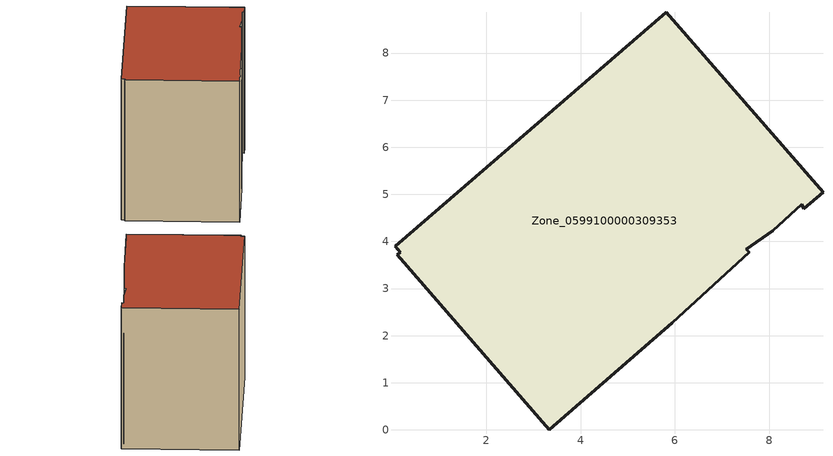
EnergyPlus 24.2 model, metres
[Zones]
Zone_0599100000309353
 floor ground (C_G): 8.08,4.23 7.52,3.84 7.58,3.77 5.95,2.27 3.34,0 0.11,3.71 0.18,3.77 0.07,3.9 5.82,8.87 9.15,5.05 8.74,4.7 8.69,4.79 z0
 wall outside (C_F): 9.15,5.05 5.82,8.87 0.07,3.9 0.18,3.77 0.11,3.71 3.34,0 5.95,2.27 7.58,3.77 7.52,3.84 8.08,4.23 8.69,4.79 8.74,4.7 9.15,5.05 z0:6.63
 roof outside (C_R): 8.74,4.7 9.15,5.05 5.82,8.87 0.07,3.9 0.18,3.77 0.11,3.71 3.34,0 5.95,2.27 7.58,3.77 7.52,3.84 8.08,4.23 8.69,4.79 z6.63
[BUILDING]
Pand.0599100000309353: North Axis=0; Terrain=City; Loads Convergence Tolerance Value=0.04; Temperature Convergence Tolerance Value=0.4; Solar Distribution=FullExterior; Maximum Number of Warmup Days=25; Minimum Number of Warmup Days=1
[Site:Location]
Rotterdam.The.Hague.AP_ZH_NLD Design_Conditions: Latitude=51.96; Longitude=4.45; Time Zone=1; Elevation=-4.5
[SITE:GROUNDTEMPERATURE:BUILDINGSURFACE]
18, 18, 18, 18, 18, 18, 18, 18, 18, 18, 18, 18
[MATERIAL] Thermal Absorptance=0.9; Solar Absorptance=0.7; Visible Absorptance=0.7
Name | Roughness | Thickness | Conductivity | Density | Specific Heat
G.TI.1946 | MediumSmooth | 0.15 | 1 | 540 | 1210
F.TI.1946 | Rough | 0.3 | 0.857143 | 1920 | 840
R.TI.1946 | MediumRough | 0.2 | 0.1 | 1500 | 1000
[CONSTRUCTION]
C_G: G.TI.1946
C_F: F.TI.1946
C_R: R.TI.1946
[ZONE]
Zone_0599100000309353: Type=1; Multiplier=1; Ceiling Height=Autocalculate; Volume=Autocalculate; Floor Area=autocalculate; Part of Total Floor Area=Yes
[ZONEINFILTRATION:DESIGNFLOWRATE]
Infil_Zone_0599100000309353: Zone or ZoneList or Space or SpaceList=Zone_0599100000309353; Schedule=AlwaysOn; Design Flow Rate Calculation Method=Flow/Area; Flow Rate per Floor Area=0.003; Constant Term Coefficient=1; Temperature Term Coefficient=0; Velocity Term Coefficient=0; Velocity Squared Term Coefficient=0
[HVACTEMPLATE:ZONE:IDEALLOADSAIRSYSTEM]
Zone_0599100000309353: Maximum Heating Supply Air Temperature=50; Minimum Cooling Supply Air Temperature=13; Maximum Heating Supply Air Humidity Ratio=0.0156; Minimum Cooling Supply Air Humidity Ratio=0.0077; Heating Limit=NoLimit; Cooling Limit=NoLimit; Dehumidification Control Type=ConstantSensibleHeatRatio; Cooling Sensible Heat Ratio=0.7; Dehumidification Setpoint=60; Humidification Control Type=None; Humidification Setpoint=30; Outdoor Air Method=None; Outdoor Air Flow Rate per Person=0.00944; Outdoor Air Flow Rate per Zone Floor Area=0; Outdoor Air Flow Rate per Zone=0; Demand Controlled Ventilation Type=None; Outdoor Air Economizer Type=NoEconomizer; Heat Recovery Type=None; Sensible Heat Recovery Effectiveness=0.7; Latent Heat Recovery Effectiveness=0.65
[ZONECONTROL:THERMOSTAT]
ThermostatControl_Zone_0599100000309353: Zone or ZoneList=Zone_0599100000309353; Control Type Schedule=DualSetpointControlType; Control 1=Thermostat_Zone_0599100000309353; Temperature Difference Between Cutout And Setpoint=0
[THERMOSTATSETPOINT:DUALSETPOINT]
Thermostat_Zone_0599100000309353: Heating Setpoint Temperature Schedule=HeatingSetpoint_Zone_0599100000309353; Cooling Setpoint Temperature Schedule=CoolingSetpoint_Zone_0599100000309353
[SCHEDULE:COMPACT]
HeatingSetpoint_Zone_0599100000309353: Through: 12/31, For: AllDays, Until: 24:00, 21
CoolingSetpoint_Zone_0599100000309353: Through: 12/31, For: AllDays, Until: 24:00, 24
DualSetpointControlType: Through: 12/31, For: AllDays, Until: 24:00, 4
AlwaysOn: Through: 12/31, For: AllDays, Until: 24:00, 1
